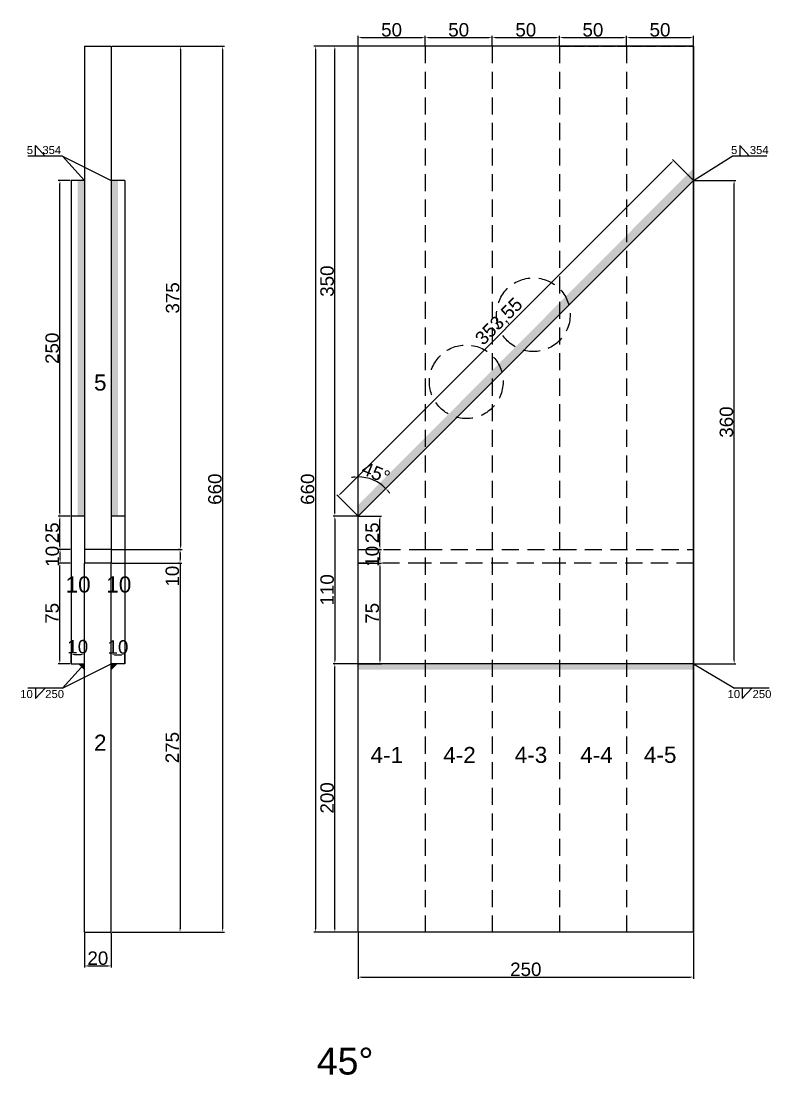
# Model space of a CAD drawing. Header units: millimetres. Extents: x 2042 to 9365, y 311 to 1128.
# Drawn here: x 4165 to 4723, y 316 to 1101 of the extents above; entities that cross this region are included whole.
import ezdxf

# ---------------------------------------------------------------- set-up
doc = ezdxf.new("R2010")
doc.units = ezdxf.units.MM
doc.linetypes.add('DASHED', pattern=[19.05, 12.7, -6.35])
doc.linetypes.add('JIS_09_08', pattern=[10.75, 8, -0.55, 0.55, -0.55, 0.55, -0.55])
for name, color, linetype in [('切平处', 3, 'DASHED'), ('尺寸标注', 6, 'Continuous'), ('标号', 4, 'Continuous'), ('焊缝', 250, 'Continuous'), ('虚线', 2, 'DASHED')]:
    doc.layers.add(name, color=color, linetype=linetype)
doc.styles.get("Standard").update_dxf_attribs({"font": 'arial.ttf'})
doc.dimstyles.new('ISO-25-JHF', dxfattribs={"dimtxt": 10, "dimasz": 2.5, "dimexe": 1.25, "dimexo": 0.625, "dimtad": 1, "dimtxsty": 'Standard', "dimcen": 2.5, "dimadec": 0, "dimazin": 0, "dimtfac": 1, "dimtmove": 0, "dimatfit": 3, "dimfxl": 1, "dimarcsym": 0})

# ---------------------------------------------------------------- blocks, each defined once
blk = doc.blocks.new('*D73')
at = {"layer": 'Defpoints', "color": 0, "transparency": 16777216}
for p in [(4211.84, 422.48), (4231.84, 422.48), (4231.84, 397.29)]:
    blk.add_point(p, dxfattribs=at)
at = {"layer": '尺寸标注', "color": 0, "lineweight": -2, "transparency": 16777216}
for p, q in [((4211.84, 421.86), (4211.84, 396.04)), ((4231.84, 421.86), (4231.84, 396.04)), ((4214.34, 397.29), (4229.34, 397.29))]:
    blk.add_line(p, q, dxfattribs=at)
at = {"layer": '尺寸标注', "color": 0, "transparency": 16777216}
for points in [[(4214.34, 397.7), (4214.34, 396.87), (4211.84, 397.29)], [(4229.34, 397.7), (4229.34, 396.87), (4231.84, 397.29)]]:
    blk.add_solid(points, dxfattribs=at)
at = {"layer": '尺寸标注', "color": 0, "transparency": 16777216, "insert": (4221.84, 403.02), "char_height": 10, "attachment_point": 5}
blk.add_mtext('20', dxfattribs=at)
blk = doc.blocks.new('*D74')
at = {"layer": 'Defpoints', "color": 0, "transparency": 16777216}
for p in [(4211.84, 629.37), (4201.84, 622.48), (4211.84, 622.48)]:
    blk.add_point(p, dxfattribs=at)
at = {"layer": '尺寸标注', "color": 0, "lineweight": -2, "transparency": 16777216}
for p, q in [((4201.84, 623.11), (4201.84, 630.62)), ((4204.34, 629.37), (4209.34, 629.37)), ((4211.84, 623.11), (4211.84, 630.62))]:
    blk.add_line(p, q, dxfattribs=at)
at = {"layer": '尺寸标注', "color": 0, "transparency": 16777216}
for points in [[(4204.34, 629.78), (4204.34, 628.95), (4201.84, 629.37)], [(4209.34, 629.78), (4209.34, 628.95), (4211.84, 629.37)]]:
    blk.add_solid(points, dxfattribs=at)
at = {"layer": '尺寸标注', "color": 0, "transparency": 16777216, "insert": (4206.84, 635.1), "char_height": 10, "attachment_point": 5}
blk.add_mtext('10', dxfattribs=at)
blk = doc.blocks.new('*D75')
at = {"layer": 'Defpoints', "color": 0, "transparency": 16777216}
for p in [(4241.84, 629.15), (4231.84, 622.48), (4241.84, 622.48)]:
    blk.add_point(p, dxfattribs=at)
at = {"layer": '尺寸标注', "color": 0, "lineweight": -2, "transparency": 16777216}
for p, q in [((4231.84, 623.11), (4231.84, 630.4)), ((4234.34, 629.15), (4239.34, 629.15)), ((4241.84, 623.11), (4241.84, 630.4))]:
    blk.add_line(p, q, dxfattribs=at)
at = {"layer": '尺寸标注', "color": 0, "transparency": 16777216}
for points in [[(4234.34, 629.57), (4234.34, 628.74), (4231.84, 629.15)], [(4239.34, 629.57), (4239.34, 628.74), (4241.84, 629.15)]]:
    blk.add_solid(points, dxfattribs=at)
at = {"layer": '尺寸标注', "color": 0, "transparency": 16777216, "insert": (4236.84, 634.88), "char_height": 10, "attachment_point": 5}
blk.add_mtext('10', dxfattribs=at)
blk = doc.blocks.new('*D13')
at = {"layer": 'Defpoints', "color": 0, "transparency": 16777216}
for p in [(4231.84, 1082.48), (4231.84, 707.48), (4283.31, 707.48)]:
    blk.add_point(p, dxfattribs=at)
at = {"layer": '尺寸标注', "color": 0, "lineweight": -2, "transparency": 16777216}
for p, q in [((4232.47, 1082.48), (4284.56, 1082.48)), ((4283.31, 1079.98), (4283.31, 709.98)), ((4232.47, 707.48), (4284.56, 707.48))]:
    blk.add_line(p, q, dxfattribs=at)
at = {"layer": '尺寸标注', "color": 0, "transparency": 16777216}
for points in [[(4282.89, 1079.98), (4283.73, 1079.98), (4283.31, 1082.48)], [(4282.89, 709.98), (4283.73, 709.98), (4283.31, 707.48)]]:
    blk.add_solid(points, dxfattribs=at)
at = {"layer": '尺寸标注', "color": 0, "transparency": 16777216, "insert": (4277.58, 894.98), "char_height": 10, "attachment_point": 5, "rotation": 90}
blk.add_mtext('375', dxfattribs=at)
blk = doc.blocks.new('*D14')
at = {"layer": 'Defpoints', "color": 0, "transparency": 16777216}
for p in [(4283.31, 707.48), (4283.1, 697.48), (4283.31, 697.48)]:
    blk.add_point(p, dxfattribs=at)
at = {"layer": '尺寸标注', "color": 0, "lineweight": -2, "transparency": 16777216}
for p, q in [((4282.69, 707.48), (4281.85, 707.48)), ((4283.1, 704.98), (4283.1, 699.98)), ((4282.69, 697.48), (4281.85, 697.48)), ((4283.1, 697.48), (4283.1, 680.38))]:
    blk.add_line(p, q, dxfattribs=at)
at = {"layer": '尺寸标注', "color": 0, "transparency": 16777216}
for points in [[(4282.69, 704.98), (4283.52, 704.98), (4283.1, 707.48)], [(4282.69, 699.98), (4283.52, 699.98), (4283.1, 697.48)]]:
    blk.add_solid(points, dxfattribs=at)
at = {"layer": '尺寸标注', "color": 0, "transparency": 16777216, "insert": (4277.37, 687.68), "char_height": 10, "attachment_point": 5, "rotation": 90}
blk.add_mtext('10', dxfattribs=at)
blk = doc.blocks.new('*D76')
at = {"layer": 'Defpoints', "color": 0, "transparency": 16777216}
for p in [(4231.84, 1082.48), (4314.84, 1082.48), (4231.84, 422.48)]:
    blk.add_point(p, dxfattribs=at)
at = {"layer": '尺寸标注', "color": 0, "lineweight": -2, "transparency": 16777216}
for p, q in [((4232.47, 1082.48), (4316.09, 1082.48)), ((4314.84, 424.98), (4314.84, 1079.98)), ((4232.47, 422.48), (4316.09, 422.48))]:
    blk.add_line(p, q, dxfattribs=at)
at = {"layer": '尺寸标注', "color": 0, "transparency": 16777216}
for points in [[(4314.42, 1079.98), (4315.25, 1079.98), (4314.84, 1082.48)], [(4314.42, 424.98), (4315.25, 424.98), (4314.84, 422.48)]]:
    blk.add_solid(points, dxfattribs=at)
at = {"layer": '尺寸标注', "color": 0, "transparency": 16777216, "insert": (4309.11, 752.48), "char_height": 10, "attachment_point": 5, "rotation": 90}
blk.add_mtext('660', dxfattribs=at)
blk = doc.blocks.new('*D77')
at = {"layer": 'Defpoints', "color": 0, "transparency": 16777216}
for p in [(4231.84, 697.48), (4231.84, 422.48), (4283.07, 422.48)]:
    blk.add_point(p, dxfattribs=at)
at = {"layer": '尺寸标注', "color": 0, "lineweight": -2, "transparency": 16777216}
for p, q in [((4232.47, 697.48), (4284.32, 697.48)), ((4283.07, 694.98), (4283.07, 424.98)), ((4232.47, 422.48), (4284.32, 422.48))]:
    blk.add_line(p, q, dxfattribs=at)
at = {"layer": '尺寸标注', "color": 0, "transparency": 16777216}
for points in [[(4282.65, 694.98), (4283.49, 694.98), (4283.07, 697.48)], [(4282.65, 424.98), (4283.49, 424.98), (4283.07, 422.48)]]:
    blk.add_solid(points, dxfattribs=at)
at = {"layer": '尺寸标注', "color": 0, "transparency": 16777216, "insert": (4277.34, 559.98), "char_height": 10, "attachment_point": 5, "rotation": 90}
blk.add_mtext('275', dxfattribs=at)
blk = doc.blocks.new('*D78')
at = {"layer": 'Defpoints', "color": 0, "transparency": 16777216}
for p in [(4193.52, 697.48), (4201.84, 697.48), (4201.84, 622.48)]:
    blk.add_point(p, dxfattribs=at)
at = {"layer": '尺寸标注', "color": 0, "lineweight": -2, "transparency": 16777216}
for p, q in [((4201.22, 697.48), (4192.27, 697.48)), ((4193.52, 624.98), (4193.52, 694.98)), ((4201.22, 622.48), (4192.27, 622.48))]:
    blk.add_line(p, q, dxfattribs=at)
at = {"layer": '尺寸标注', "color": 0, "transparency": 16777216}
for points in [[(4193.1, 694.98), (4193.93, 694.98), (4193.52, 697.48)], [(4193.1, 624.98), (4193.93, 624.98), (4193.52, 622.48)]]:
    blk.add_solid(points, dxfattribs=at)
at = {"layer": '尺寸标注', "color": 0, "transparency": 16777216, "insert": (4187.81, 659.98), "char_height": 10, "attachment_point": 5, "rotation": 90}
blk.add_mtext('75', dxfattribs=at)
blk = doc.blocks.new('*D79')
at = {"layer": 'Defpoints', "color": 0, "transparency": 16777216}
for p in [(4193.57, 732.48), (4201.84, 732.48), (4201.84, 707.48)]:
    blk.add_point(p, dxfattribs=at)
at = {"layer": '尺寸标注', "color": 0, "lineweight": -2, "transparency": 16777216}
for p, q in [((4201.22, 732.48), (4192.32, 732.48)), ((4193.57, 709.98), (4193.57, 729.98)), ((4201.22, 707.48), (4192.32, 707.48))]:
    blk.add_line(p, q, dxfattribs=at)
at = {"layer": '尺寸标注', "color": 0, "transparency": 16777216}
for points in [[(4193.16, 729.98), (4193.99, 729.98), (4193.57, 732.48)], [(4193.16, 709.98), (4193.99, 709.98), (4193.57, 707.48)]]:
    blk.add_solid(points, dxfattribs=at)
at = {"layer": '尺寸标注', "color": 0, "transparency": 16777216, "insert": (4187.84, 719.98), "char_height": 10, "attachment_point": 5, "rotation": 90}
blk.add_mtext('25', dxfattribs=at)
blk = doc.blocks.new('*D15')
at = {"layer": 'Defpoints', "color": 0, "transparency": 16777216}
for p in [(4193.72, 707.48), (4201.84, 707.48), (4201.84, 697.48)]:
    blk.add_point(p, dxfattribs=at)
at = {"layer": '尺寸标注', "color": 0, "lineweight": -2, "transparency": 16777216}
for p, q in [((4201.22, 707.48), (4192.47, 707.48)), ((4193.72, 699.98), (4193.72, 704.98)), ((4201.22, 697.48), (4192.47, 697.48))]:
    blk.add_line(p, q, dxfattribs=at)
at = {"layer": '尺寸标注', "color": 0, "transparency": 16777216}
for points in [[(4193.31, 704.98), (4194.14, 704.98), (4193.72, 707.48)], [(4193.31, 699.98), (4194.14, 699.98), (4193.72, 697.48)]]:
    blk.add_solid(points, dxfattribs=at)
at = {"layer": '尺寸标注', "color": 0, "transparency": 16777216, "insert": (4187.99, 702.48), "char_height": 10, "attachment_point": 5, "rotation": 90}
blk.add_mtext('10', dxfattribs=at)
blk = doc.blocks.new('*D16')
at = {"layer": 'Defpoints', "color": 0, "transparency": 16777216}
for p in [(4415.7, 1032.48), (4515.7, 832.48), (4430.26, 757.69), (4415.7, 732.48), (4415.7, 372.48)]:
    blk.add_point(p, dxfattribs=at)
at = {"layer": '尺寸标注', "color": 0, "lineweight": -2, "transparency": 16777216}
for start, end in [(45, 90), (94.92197, 99.84395), (35.15605, 40.07803)]:
    blk.add_arc((4415.7, 732.48), 29.11, start, end, dxfattribs=at)
at = {"layer": '尺寸标注', "color": 0, "transparency": 16777216}
for points in [[(4413.19, 761.9), (4413.22, 761.07), (4415.7, 761.59)], [(4437.67, 750.94), (4438.28, 751.51), (4436.29, 753.07)]]:
    blk.add_solid(points, dxfattribs=at)
at = {"layer": '尺寸标注', "color": 0, "transparency": 16777216, "insert": (4429.03, 764.65), "char_height": 10, "attachment_point": 5, "rotation": 337.5}
blk.add_mtext('45°', dxfattribs=at)
blk = doc.blocks.new('*D32')
at = {"layer": 'Defpoints', "color": 0, "transparency": 16777216}
for p in [(4415.7, 422.48), (4665.7, 422.48), (4665.7, 388.98)]:
    blk.add_point(p, dxfattribs=at)
at = {"layer": '尺寸标注', "color": 0, "lineweight": -2, "transparency": 16777216}
for p, q in [((4415.7, 421.86), (4415.7, 387.73)), ((4665.7, 421.86), (4665.7, 387.73)), ((4418.2, 388.98), (4663.2, 388.98))]:
    blk.add_line(p, q, dxfattribs=at)
at = {"layer": '尺寸标注', "color": 0, "transparency": 16777216}
for points in [[(4418.2, 389.4), (4418.2, 388.56), (4415.7, 388.98)], [(4663.2, 389.4), (4663.2, 388.56), (4665.7, 388.98)]]:
    blk.add_solid(points, dxfattribs=at)
at = {"layer": '尺寸标注', "color": 0, "transparency": 16777216, "insert": (4540.7, 394.71), "char_height": 10, "attachment_point": 5}
blk.add_mtext('250', dxfattribs=at)
blk = doc.blocks.new('*D80')
at = {"layer": 'Defpoints', "color": 0, "transparency": 16777216}
for p in [(4415.7, 1082.48), (4383.91, 422.48), (4415.7, 422.48)]:
    blk.add_point(p, dxfattribs=at)
at = {"layer": '尺寸标注', "color": 0, "lineweight": -2, "transparency": 16777216}
for p, q in [((4415.08, 1082.48), (4382.66, 1082.48)), ((4383.91, 1079.98), (4383.91, 424.98)), ((4415.08, 422.48), (4382.66, 422.48))]:
    blk.add_line(p, q, dxfattribs=at)
at = {"layer": '尺寸标注', "color": 0, "transparency": 16777216}
for points in [[(4383.5, 1079.98), (4384.33, 1079.98), (4383.91, 1082.48)], [(4383.5, 424.98), (4384.33, 424.98), (4383.91, 422.48)]]:
    blk.add_solid(points, dxfattribs=at)
at = {"layer": '尺寸标注', "color": 0, "transparency": 16777216, "insert": (4378.18, 752.48), "char_height": 10, "attachment_point": 5, "rotation": 90}
blk.add_mtext('660', dxfattribs=at)
blk = doc.blocks.new('*D81')
at = {"layer": 'Defpoints', "color": 0, "transparency": 16777216}
for p in [(4665.7, 982.48), (4695.94, 982.48), (4665.7, 622.48)]:
    blk.add_point(p, dxfattribs=at)
at = {"layer": '尺寸标注', "color": 0, "lineweight": -2, "transparency": 16777216}
for p, q in [((4666.33, 982.48), (4697.19, 982.48)), ((4695.94, 624.98), (4695.94, 979.98)), ((4666.33, 622.48), (4697.19, 622.48))]:
    blk.add_line(p, q, dxfattribs=at)
at = {"layer": '尺寸标注', "color": 0, "transparency": 16777216}
for points in [[(4695.52, 979.98), (4696.36, 979.98), (4695.94, 982.48)], [(4695.52, 624.98), (4696.36, 624.98), (4695.94, 622.48)]]:
    blk.add_solid(points, dxfattribs=at)
at = {"layer": '尺寸标注', "color": 0, "transparency": 16777216, "insert": (4690.21, 802.48), "char_height": 10, "attachment_point": 5, "rotation": 90}
blk.add_mtext('360', dxfattribs=at)
blk = doc.blocks.new('*D82')
at = {"layer": 'Defpoints', "color": 0, "transparency": 16777216}
for p in [(4415.7, 732.48), (4398.43, 622.48), (4415.7, 622.48)]:
    blk.add_point(p, dxfattribs=at)
at = {"layer": '尺寸标注', "color": 0, "lineweight": -2, "transparency": 16777216}
for p, q in [((4415.08, 732.48), (4397.18, 732.48)), ((4398.43, 729.98), (4398.43, 624.98)), ((4415.08, 622.48), (4397.18, 622.48))]:
    blk.add_line(p, q, dxfattribs=at)
at = {"layer": '尺寸标注', "color": 0, "transparency": 16777216}
for points in [[(4398.01, 729.98), (4398.84, 729.98), (4398.43, 732.48)], [(4398.01, 624.98), (4398.84, 624.98), (4398.43, 622.48)]]:
    blk.add_solid(points, dxfattribs=at)
at = {"layer": '尺寸标注', "color": 0, "transparency": 16777216, "insert": (4392.69, 677.48), "char_height": 10, "attachment_point": 5, "rotation": 90}
blk.add_mtext('110', dxfattribs=at)
blk = doc.blocks.new('*D83')
at = {"layer": 'Defpoints', "color": 0, "transparency": 16777216}
for p in [(4415.7, 697.48), (4415.7, 622.48), (4432.04, 622.48)]:
    blk.add_point(p, dxfattribs=at)
at = {"layer": '尺寸标注', "color": 0, "lineweight": -2, "transparency": 16777216}
for p, q in [((4416.33, 697.48), (4433.29, 697.48)), ((4432.04, 694.98), (4432.04, 624.98)), ((4416.33, 622.48), (4433.29, 622.48))]:
    blk.add_line(p, q, dxfattribs=at)
at = {"layer": '尺寸标注', "color": 0, "transparency": 16777216}
for points in [[(4431.62, 694.98), (4432.46, 694.98), (4432.04, 697.48)], [(4431.62, 624.98), (4432.46, 624.98), (4432.04, 622.48)]]:
    blk.add_solid(points, dxfattribs=at)
at = {"layer": '尺寸标注', "color": 0, "transparency": 16777216, "insert": (4426.33, 659.98), "char_height": 10, "attachment_point": 5, "rotation": 90}
blk.add_mtext('75', dxfattribs=at)
blk = doc.blocks.new('*D84')
at = {"layer": 'Defpoints', "color": 0, "transparency": 16777216}
for p in [(4415.7, 707.48), (4432.04, 707.48), (4415.7, 697.48)]:
    blk.add_point(p, dxfattribs=at)
at = {"layer": '尺寸标注', "color": 0, "lineweight": -2, "transparency": 16777216}
for p, q in [((4416.33, 707.48), (4433.29, 707.48)), ((4432.04, 699.98), (4432.04, 704.98)), ((4416.33, 697.48), (4433.29, 697.48))]:
    blk.add_line(p, q, dxfattribs=at)
at = {"layer": '尺寸标注', "color": 0, "transparency": 16777216}
for points in [[(4431.62, 704.98), (4432.46, 704.98), (4432.04, 707.48)], [(4431.62, 699.98), (4432.46, 699.98), (4432.04, 697.48)]]:
    blk.add_solid(points, dxfattribs=at)
at = {"layer": '尺寸标注', "color": 0, "transparency": 16777216, "insert": (4426.31, 702.48), "char_height": 10, "attachment_point": 5, "rotation": 90}
blk.add_mtext('10', dxfattribs=at)
blk = doc.blocks.new('*D33')
at = {"layer": 'Defpoints', "color": 0, "transparency": 16777216}
for p in [(4415.7, 732.48), (4432.04, 732.48), (4415.7, 707.48)]:
    blk.add_point(p, dxfattribs=at)
at = {"layer": '尺寸标注', "color": 0, "lineweight": -2, "transparency": 16777216}
for p, q in [((4416.33, 732.48), (4433.29, 732.48)), ((4432.04, 709.98), (4432.04, 729.98)), ((4416.33, 707.48), (4433.29, 707.48))]:
    blk.add_line(p, q, dxfattribs=at)
at = {"layer": '尺寸标注', "color": 0, "transparency": 16777216}
for points in [[(4431.62, 729.98), (4432.46, 729.98), (4432.04, 732.48)], [(4431.62, 709.98), (4432.46, 709.98), (4432.04, 707.48)]]:
    blk.add_solid(points, dxfattribs=at)
at = {"layer": '尺寸标注', "color": 0, "transparency": 16777216, "insert": (4426.31, 719.98), "char_height": 10, "attachment_point": 5, "rotation": 90}
blk.add_mtext('25', dxfattribs=at)
blk = doc.blocks.new('*D85')
at = {"layer": 'Defpoints', "color": 0, "transparency": 16777216}
for p in [(4398.43, 622.48), (4415.7, 622.48), (4415.7, 422.48)]:
    blk.add_point(p, dxfattribs=at)
at = {"layer": '尺寸标注', "color": 0, "lineweight": -2, "transparency": 16777216}
for p, q in [((4415.08, 622.48), (4397.18, 622.48)), ((4398.43, 424.98), (4398.43, 619.98)), ((4415.08, 422.48), (4397.18, 422.48))]:
    blk.add_line(p, q, dxfattribs=at)
at = {"layer": '尺寸标注', "color": 0, "transparency": 16777216}
for points in [[(4398.01, 619.98), (4398.84, 619.98), (4398.43, 622.48)], [(4398.01, 424.98), (4398.84, 424.98), (4398.43, 422.48)]]:
    blk.add_solid(points, dxfattribs=at)
at = {"layer": '尺寸标注', "color": 0, "transparency": 16777216, "insert": (4392.69, 522.48), "char_height": 10, "attachment_point": 5, "rotation": 90}
blk.add_mtext('200', dxfattribs=at)
blk = doc.blocks.new('*D34')
at = {"layer": 'Defpoints', "color": 0, "transparency": 16777216}
for p in [(4398.43, 1082.48), (4415.7, 1082.48), (4415.7, 732.48)]:
    blk.add_point(p, dxfattribs=at)
at = {"layer": '尺寸标注', "color": 0, "lineweight": -2, "transparency": 16777216}
for p, q in [((4415.08, 1082.48), (4397.18, 1082.48)), ((4398.43, 734.98), (4398.43, 1079.98)), ((4415.08, 732.48), (4397.18, 732.48))]:
    blk.add_line(p, q, dxfattribs=at)
at = {"layer": '尺寸标注', "color": 0, "transparency": 16777216}
for points in [[(4398.01, 1079.98), (4398.84, 1079.98), (4398.43, 1082.48)], [(4398.01, 734.98), (4398.84, 734.98), (4398.43, 732.48)]]:
    blk.add_solid(points, dxfattribs=at)
at = {"layer": '尺寸标注', "color": 0, "transparency": 16777216, "insert": (4392.69, 907.48), "char_height": 10, "attachment_point": 5, "rotation": 90}
blk.add_mtext('350', dxfattribs=at)
blk = doc.blocks.new('*D86')
at = {"layer": 'Defpoints', "color": 0, "transparency": 16777216}
for p in [(4650.84, 997.35), (4665.7, 982.48), (4415.7, 732.48)]:
    blk.add_point(p, dxfattribs=at)
at = {"layer": '尺寸标注', "color": 0, "lineweight": -2, "transparency": 16777216}
for p, q in [((4665.26, 982.93), (4649.95, 998.23)), ((4402.61, 749.11), (4649.07, 995.58)), ((4415.26, 732.93), (4399.95, 748.23))]:
    blk.add_line(p, q, dxfattribs=at)
at = {"layer": '尺寸标注', "color": 0, "transparency": 16777216}
for points in [[(4648.78, 995.87), (4649.36, 995.28), (4650.84, 997.35)], [(4402.31, 749.41), (4402.9, 748.82), (4400.84, 747.35)]]:
    blk.add_solid(points, dxfattribs=at)
at = {"layer": '尺寸标注', "color": 0, "transparency": 16777216, "insert": (4521.15, 877.04), "char_height": 10, "attachment_point": 5, "rotation": 45}
blk.add_mtext('353,55', dxfattribs=at)
blk = doc.blocks.new('*D87')
at = {"layer": 'Defpoints', "color": 0, "transparency": 16777216}
for p in [(4193.57, 982.48), (4201.84, 982.48), (4201.84, 732.48)]:
    blk.add_point(p, dxfattribs=at)
at = {"layer": '尺寸标注', "color": 0, "lineweight": -2, "transparency": 16777216}
for p, q in [((4201.22, 982.48), (4192.32, 982.48)), ((4193.57, 734.98), (4193.57, 979.98)), ((4201.22, 732.48), (4192.32, 732.48))]:
    blk.add_line(p, q, dxfattribs=at)
at = {"layer": '尺寸标注', "color": 0, "transparency": 16777216}
for points in [[(4193.16, 979.98), (4193.99, 979.98), (4193.57, 982.48)], [(4193.16, 734.98), (4193.99, 734.98), (4193.57, 732.48)]]:
    blk.add_solid(points, dxfattribs=at)
at = {"layer": '尺寸标注', "color": 0, "transparency": 16777216, "insert": (4187.84, 857.48), "char_height": 10, "attachment_point": 5, "rotation": 90}
blk.add_mtext('250', dxfattribs=at)
blk = doc.blocks.new('*D107')
at = {"layer": 'Defpoints', "color": 0, "transparency": 16777216}
for p in [(4465.7, 1088.94), (4415.7, 1082.48), (4465.7, 1082.48)]:
    blk.add_point(p, dxfattribs=at)
at = {"layer": '尺寸标注', "color": 0, "lineweight": -2, "transparency": 16777216}
for p, q in [((4415.7, 1083.11), (4415.7, 1090.19)), ((4418.2, 1088.94), (4463.2, 1088.94)), ((4465.7, 1083.11), (4465.7, 1090.19))]:
    blk.add_line(p, q, dxfattribs=at)
at = {"layer": '尺寸标注', "color": 0, "transparency": 16777216}
for points in [[(4418.2, 1089.36), (4418.2, 1088.53), (4415.7, 1088.94)], [(4463.2, 1089.36), (4463.2, 1088.53), (4465.7, 1088.94)]]:
    blk.add_solid(points, dxfattribs=at)
at = {"layer": '尺寸标注', "color": 0, "transparency": 16777216, "insert": (4440.7, 1094.67), "char_height": 10, "attachment_point": 5}
blk.add_mtext('50', dxfattribs=at)
blk = doc.blocks.new('*D103')
at = {"layer": 'Defpoints', "color": 0, "transparency": 16777216}
for p in [(4515.7, 1088.94), (4465.7, 1082.48), (4515.7, 1082.48)]:
    blk.add_point(p, dxfattribs=at)
at = {"layer": '尺寸标注', "color": 0, "lineweight": -2, "transparency": 16777216}
for p, q in [((4465.7, 1083.11), (4465.7, 1090.19)), ((4468.2, 1088.94), (4513.2, 1088.94)), ((4515.7, 1083.11), (4515.7, 1090.19))]:
    blk.add_line(p, q, dxfattribs=at)
at = {"layer": '尺寸标注', "color": 0, "transparency": 16777216}
for points in [[(4468.2, 1089.36), (4468.2, 1088.53), (4465.7, 1088.94)], [(4513.2, 1089.36), (4513.2, 1088.53), (4515.7, 1088.94)]]:
    blk.add_solid(points, dxfattribs=at)
at = {"layer": '尺寸标注', "color": 0, "transparency": 16777216, "insert": (4490.7, 1094.67), "char_height": 10, "attachment_point": 5}
blk.add_mtext('50', dxfattribs=at)
blk = doc.blocks.new('*D104')
at = {"layer": 'Defpoints', "color": 0, "transparency": 16777216}
for p in [(4565.7, 1088.94), (4515.7, 1082.48), (4565.7, 1082.48)]:
    blk.add_point(p, dxfattribs=at)
at = {"layer": '尺寸标注', "color": 0, "lineweight": -2, "transparency": 16777216}
for p, q in [((4515.7, 1083.11), (4515.7, 1090.19)), ((4518.2, 1088.94), (4563.2, 1088.94)), ((4565.7, 1083.11), (4565.7, 1090.19))]:
    blk.add_line(p, q, dxfattribs=at)
at = {"layer": '尺寸标注', "color": 0, "transparency": 16777216}
for points in [[(4518.2, 1089.36), (4518.2, 1088.53), (4515.7, 1088.94)], [(4563.2, 1089.36), (4563.2, 1088.53), (4565.7, 1088.94)]]:
    blk.add_solid(points, dxfattribs=at)
at = {"layer": '尺寸标注', "color": 0, "transparency": 16777216, "insert": (4540.7, 1094.67), "char_height": 10, "attachment_point": 5}
blk.add_mtext('50', dxfattribs=at)
blk = doc.blocks.new('*D105')
at = {"layer": 'Defpoints', "color": 0, "transparency": 16777216}
for p in [(4615.7, 1088.94), (4565.7, 1082.48), (4615.7, 1082.48)]:
    blk.add_point(p, dxfattribs=at)
at = {"layer": '尺寸标注', "color": 0, "lineweight": -2, "transparency": 16777216}
for p, q in [((4565.7, 1083.11), (4565.7, 1090.19)), ((4568.2, 1088.94), (4613.2, 1088.94)), ((4615.7, 1083.11), (4615.7, 1090.19))]:
    blk.add_line(p, q, dxfattribs=at)
at = {"layer": '尺寸标注', "color": 0, "transparency": 16777216}
for points in [[(4568.2, 1089.36), (4568.2, 1088.53), (4565.7, 1088.94)], [(4613.2, 1089.36), (4613.2, 1088.53), (4615.7, 1088.94)]]:
    blk.add_solid(points, dxfattribs=at)
at = {"layer": '尺寸标注', "color": 0, "transparency": 16777216, "insert": (4590.7, 1094.67), "char_height": 10, "attachment_point": 5}
blk.add_mtext('50', dxfattribs=at)
blk = doc.blocks.new('*D106')
at = {"layer": 'Defpoints', "color": 0, "transparency": 16777216}
for p in [(4665.7, 1088.94), (4615.7, 1082.48), (4665.7, 1082.48)]:
    blk.add_point(p, dxfattribs=at)
at = {"layer": '尺寸标注', "color": 0, "lineweight": -2, "transparency": 16777216}
for p, q in [((4615.7, 1083.11), (4615.7, 1090.19)), ((4618.2, 1088.94), (4663.2, 1088.94)), ((4665.7, 1083.11), (4665.7, 1090.19))]:
    blk.add_line(p, q, dxfattribs=at)
at = {"layer": '尺寸标注', "color": 0, "transparency": 16777216}
for points in [[(4618.2, 1089.36), (4618.2, 1088.53), (4615.7, 1088.94)], [(4663.2, 1089.36), (4663.2, 1088.53), (4665.7, 1088.94)]]:
    blk.add_solid(points, dxfattribs=at)
at = {"layer": '尺寸标注', "color": 0, "transparency": 16777216, "insert": (4640.7, 1094.67), "char_height": 10, "attachment_point": 5}
blk.add_mtext('50', dxfattribs=at)

msp = doc.modelspace()

# ---------------------------------------------------------------- hatches: boundary and pattern name
at = {"layer": '焊缝'}
h = msp.add_hatch(color=250, dxfattribs=at)
h.dxf.hatch_style = 1
h.paths.add_polyline_path([(4415.701, 740.683), (4415.701, 732.484), (4665.701, 982.484), (4665.701, 991.633)])
h = msp.add_hatch(color=250, dxfattribs=at)
h.dxf.hatch_style = 1
h.paths.add_polyline_path([(4211.842, 982.484), (4206.842, 982.484), (4206.842, 732.484), (4211.857, 732.484)])
h = msp.add_hatch(color=250, dxfattribs=at)
h.dxf.hatch_style = 1
h.paths.add_polyline_path([(4236.842, 982.484), (4231.842, 982.484), (4231.842, 732.484), (4236.857, 732.484)])
h = msp.add_hatch(color=250, dxfattribs=at)
h.dxf.hatch_style = 1
h.paths.add_polyline_path([(4211.842, 617.484), (4206.842, 622.484), (4211.842, 622.484)])
h = msp.add_hatch(color=250, dxfattribs=at)
h.dxf.hatch_style = 1
h.paths.add_polyline_path([(4231.842, 617.484), (4236.842, 622.484), (4231.842, 622.484)])
h = msp.add_hatch(color=250, dxfattribs=at)
h.dxf.hatch_style = 1
h.paths.add_polyline_path([(4415.701, 622.914), (4415.701, 617.914), (4665.701, 617.914), (4665.701, 622.914)])

# ---------------------------------------------------------------- linework, layer by layer
for p, q in [((4211.842, 1082.484), (4231.842, 1082.484)), ((4211.842, 1082.484), (4211.842, 707.484)), ((4231.842, 1082.484), (4231.842, 707.484)), ((4415.701, 422.484), (4415.701, 1082.484)), ((4665.701, 1082.484), (4415.701, 1082.484)), ((4665.701, 1082.484), (4665.701, 422.484)), ((4665.701, 422.484), (4665.701, 1082.484)), ((4201.842, 982.484), (4201.842, 622.484)), ((4211.842, 982.484), (4201.842, 982.484)), ((4241.842, 982.484), (4231.842, 982.484)), ((4241.842, 982.484), (4241.842, 622.484)), ((4415.701, 732.484), (4665.701, 982.484)), ((4211.842, 732.484), (4201.842, 732.484)), ((4241.842, 732.484), (4231.842, 732.484)), ((4231.842, 707.484), (4211.842, 707.484)), ((4211.842, 707.484), (4211.842, 697.484)), ((4231.842, 707.484), (4231.842, 697.484)), ((4231.842, 697.484), (4211.842, 697.484)), ((4211.842, 422.484), (4211.842, 697.484)), ((4231.842, 422.484), (4231.842, 697.484)), ((4201.842, 622.484), (4211.842, 622.484)), ((4241.842, 622.484), (4231.842, 622.484)), ((4465.701, 622.484), (4415.701, 622.484)), ((4565.701, 622.484), (4465.701, 622.484)), ((4665.701, 622.484), (4565.701, 622.484)), ((4211.842, 422.484), (4231.842, 422.484)), ((4465.701, 422.484), (4415.701, 422.484)), ((4565.701, 422.484), (4465.701, 422.484)), ((4665.701, 422.484), (4565.701, 422.484))]:
    msp.add_line(p, q)
at = {"linetype": 'JIS_09_08'}
msp.add_line((4565.701, 1082.484), (4665.701, 1082.484), dxfattribs=at)
at = {"linetype": 'DASHED'}
for p, q in [((4415.701, 707.484), (4465.701, 707.484)), ((4465.701, 707.484), (4565.701, 707.484)), ((4565.701, 707.484), (4665.701, 707.484)), ((4465.701, 697.484), (4415.701, 697.484)), ((4565.701, 697.484), (4465.701, 697.484)), ((4665.701, 697.484), (4565.701, 697.484))]:
    msp.add_line(p, q, dxfattribs=at)
at = {"layer": '切平处'}
for centre in [(4546.319, 882.484), (4496.319, 832.484)]:
    msp.add_circle(centre, 27.45, dxfattribs=at)
at = {"layer": '尺寸标注'}
for p, q in [((4175.338, 1000.673), (4175.338, 1008.438)), ((4175.338, 1008.438), (4182.569, 1000.673)), ((4700.108, 1008.438), (4707.34, 1000.673)), ((4700.108, 1008.438), (4700.108, 1000.673)), ((4195.451, 1000.673), (4169.688, 1000.673)), ((4211.842, 982.484), (4195.451, 1000.673)), ((4195.451, 1000.673), (4231.842, 982.484)), ((4665.701, 982.484), (4694.458, 1000.673)), ((4720.221, 1000.673), (4694.458, 1000.673)), ((4211.842, 622.484), (4195.451, 604.294)), ((4195.451, 604.294), (4231.842, 622.484)), ((4665.701, 622.484), (4696.151, 604.294)), ((4195.451, 604.294), (4169.688, 604.294)), ((4175.338, 604.294), (4175.338, 596.529)), ((4175.338, 596.529), (4182.569, 604.294)), ((4721.914, 604.294), (4696.151, 604.294)), ((4701.8, 604.294), (4701.8, 596.529)), ((4701.8, 596.529), (4709.032, 604.294))]:
    msp.add_line(p, q, dxfattribs=at)
at = {"layer": '虚线'}
for p, q in [((4465.701, 1082.484), (4465.701, 422.484)), ((4515.701, 1082.484), (4515.701, 422.484)), ((4565.701, 1082.484), (4565.701, 422.484)), ((4615.701, 1082.484), (4615.701, 422.484))]:
    msp.add_line(p, q, dxfattribs=at)

# ---------------------------------------------------------------- texts
at = {"insert": (4384.936, 336.378), "char_height": 20, "attachment_point": 1}
msp.add_mtext_dynamic_manual_height_columns('45° ', width=70.10425, gutter_width=12.5, heights=[0], dxfattribs=at)
at = {"layer": '尺寸标注', "char_height": 6}
for s, insert, attachment_point in [('5   354', (4168.868, 1008.19), 1), ('5    354', (4693.638, 1008.19), 1), ('\\pt0;10    250', (4163.996, 596.777), 7), ('10    250', (4691.044, 596.777), 7)]:
    msp.add_mtext_dynamic_manual_height_columns(s, width=68.30832, gutter_width=12.5, heights=[0], dxfattribs=dict(at, insert=insert, attachment_point=attachment_point))
at = {"layer": '标号', "char_height": 12, "attachment_point": 7}
for s, insert in [('5', (4218.978, 825.773)), ('10 ', (4197.814, 675.316)), ('10 ', (4228.13, 675.316)), ('2 ', (4218.978, 557.599)), ('4-1 ', (4425.047, 548.423)), ('4-2 ', (4479.191, 548.423)), ('4-3 ', (4532.456, 548.423)), ('4-4 ', (4581.284, 548.423)), ('4-5 ', (4628.744, 548.423))]:
    msp.add_mtext_dynamic_manual_height_columns(s, width=70.10425, gutter_width=12.5, heights=[0], dxfattribs=dict(at, insert=insert))

# ---------------------------------------------------------------- dimensions: what is measured, and where the dimension line sits
at = {"layer": '尺寸标注'}
for p1, p2, distance, picture, middle in [((4415.701, 1082.484), (4465.701, 1082.484), 6.459, '*D107', (4440.701, 1094.673)), ((4465.701, 1082.484), (4515.701, 1082.484), 6.459, '*D103', (4490.701, 1094.673)), ((4515.701, 1082.484), (4565.701, 1082.484), 6.459, '*D104', (4540.701, 1094.673)), ((4565.701, 1082.484), (4615.701, 1082.484), 6.459, '*D105', (4590.701, 1094.673)), ((4615.701, 1082.484), (4665.701, 1082.484), 6.459, '*D106', (4640.701, 1094.673)), ((4231.842, 1082.484), (4231.842, 707.484), 51.469, '*D13', (4277.577, 894.984)), ((4231.842, 422.484), (4231.842, 1082.484), -82.995, '*D76', (4309.107, 752.484)), ((4415.701, 1082.484), (4415.701, 422.484), -31.786, '*D80', (4378.184, 752.484)), ((4415.701, 732.484), (4415.701, 1082.484), 17.275, '*D34', (4392.692, 907.484)), ((4415.701, 732.484), (4665.701, 982.484), 21.02, '*D86', (4521.146, 877.038)), ((4201.842, 732.484), (4201.842, 982.484), 8.269, '*D87', (4187.843, 857.484)), ((4665.701, 622.484), (4665.701, 982.484), -30.24, '*D81', (4690.207, 802.484)), ((4201.842, 707.484), (4201.842, 732.484), 8.269, '*D79', (4187.843, 719.984)), ((4415.701, 732.484), (4415.701, 622.484), -17.275, '*D82', (4392.695, 677.484)), ((4415.701, 707.484), (4415.701, 732.484), -16.339, '*D33', (4426.309, 719.984)), ((4283.311, 707.484), (4283.311, 697.484), -0.208, '*D14', (4277.372, 687.684)), ((4201.842, 622.484), (4201.842, 697.484), 8.327, '*D78', (4187.805, 659.984)), ((4231.842, 697.484), (4231.842, 422.484), 51.227, '*D77', (4277.338, 559.984)), ((4415.701, 697.484), (4415.701, 622.484), 16.339, '*D83', (4426.329, 659.984)), ((4415.701, 422.484), (4415.701, 622.484), 17.275, '*D85', (4392.695, 522.484)), ((4415.701, 422.484), (4665.701, 422.484), -33.502, '*D32', (4540.701, 394.712))]:
    dim = msp.add_aligned_dim(p1=p1, p2=p2, distance=distance, dimstyle='ISO-25-JHF', dxfattribs=at)
    dim.commit()
    dim.dimension.update_dxf_attribs({"geometry": picture, "text_midpoint": middle})
dim = msp.add_angular_dim_2l(base=(4430.256, 757.694), line1=((4415.701, 372.484), (4415.701, 1032.484)), line2=((4415.701, 732.484), (4515.701, 832.484)), dimstyle='ISO-25-JHF', dxfattribs=at)
dim.commit()
dim.dimension.update_dxf_attribs({"geometry": '*D16', "text_midpoint": (4429.026, 764.654)})
for base, p1, p2, angle, picture, middle in [((4193.724, 707.484), (4201.842, 697.484), (4201.842, 707.484), 90, '*D15', (4193.724, 702.484)), ((4432.039, 707.484), (4415.701, 697.484), (4415.701, 707.484), 90, '*D84', (4432.039, 702.484)), ((4211.842, 629.366), (4201.842, 622.484), (4211.842, 622.484), 0, '*D74', (4206.842, 629.366)), ((4241.842, 629.152), (4231.842, 622.484), (4241.842, 622.484), 0, '*D75', (4236.842, 629.152)), ((4231.842, 397.285), (4211.842, 422.484), (4231.842, 422.484), 0, '*D73', (4221.842, 397.285))]:
    dim = msp.add_linear_dim(base=base, p1=p1, p2=p2, angle=angle, dimstyle='ISO-25-JHF', dxfattribs=at)
    dim.commit()
    dim.dimension.update_dxf_attribs({"geometry": picture, "text_midpoint": middle, "dimtype": 161})

doc.saveas('drawing.dxf')
